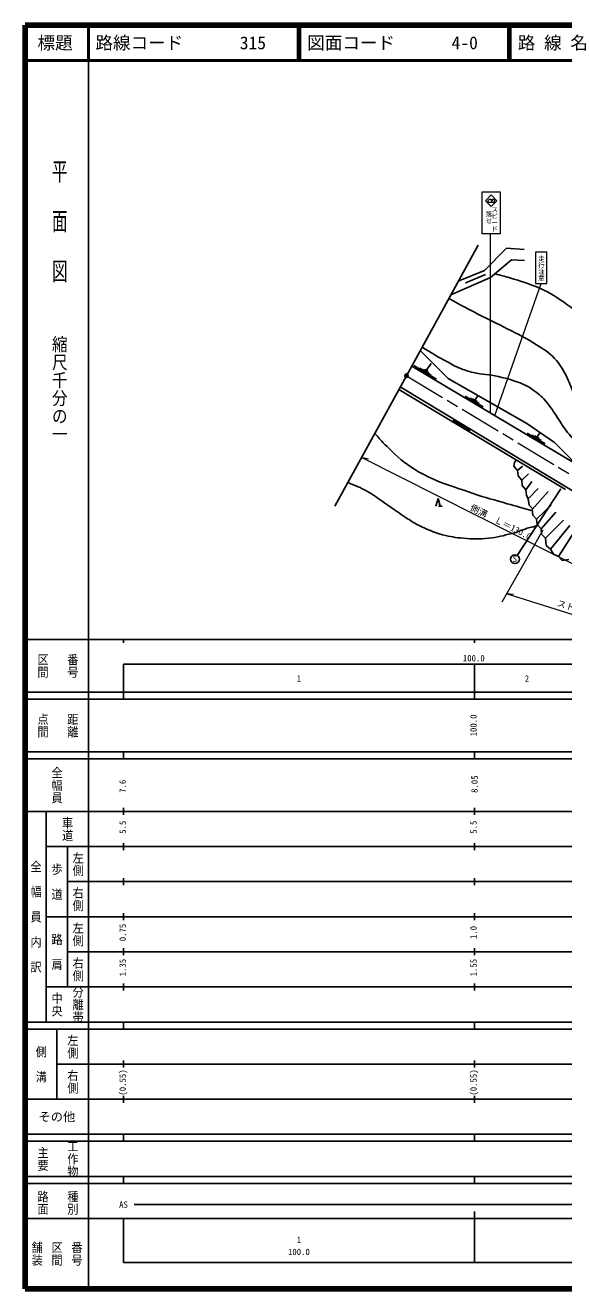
# Model space of a CAD drawing. Units: millimetres, scale not verified. Extents: x 40000 to 680000, y 20000 to 380000.
# Drawn here: x 40000 to 193480, y 20000 to 380000 of the extents above; entities that cross this region are included whole.
import ezdxf
from ezdxf.enums import TextEntityAlignment as Align

# ---------------------------------------------------------------- set-up
doc = ezdxf.new("R2010")
doc.units = ezdxf.units.MM
doc.header["$LTSCALE"] = 1000
doc.header["$PDMODE"] = 32
doc.header["$PDSIZE"] = 500
doc.linetypes.add('CHAIN', pattern=[18.5, 12, -1.5, 3.5, -1.5])
for name, color, linetype, lineweight in [('M-BGD', 7, 'Continuous', 25), ('M-BMK', 2, 'CHAIN', 13), ('M-BMK-SRVR', 3, 'Continuous', 25), ('M-STR-HTXT', 7, 'Continuous', 13), ('M-STR-STRC', 7, 'Continuous', 25), ('M-TTL', 2, 'Continuous', 140), ('M-TTL-BAND', 7, 'Continuous', 25), ('M-TTL-LINE', 7, 'Continuous', 50)]:
    doc.layers.add(name, color=color, linetype=linetype, lineweight=lineweight)
doc.layers.add('M-OTRS', color=6, linetype='Continuous')
doc.layers.add('M-TTL-TXT', color=7, linetype='Continuous')
doc.styles.add('@ＭＳ ゴシック', font='')
doc.styles.add('@ＭＳ 明朝', font='')
doc.styles.add('ＭＳ ゴシック', font='')
doc.styles.get('@ＭＳ ゴシック').set_extended_font_data('@MS Gothic')
doc.styles.get('@ＭＳ 明朝').set_extended_font_data('@MS Mincho')
doc.styles.get('ＭＳ ゴシック').set_extended_font_data('MS Gothic')

msp = doc.modelspace()

# ---------------------------------------------------------------- linework, layer by layer
at = {"layer": 'M-BGD'}
for p, q in [((150191, 282898), (238985, 229917)), ((157208, 279188), (150778, 283073)), ((155704, 280331), (152489, 282274)), ((155004, 280988), (153396, 281959)), ((154706, 281402), (153902, 281888)), ((154304, 281645), (155670, 283623)), ((146510, 276222), (194006, 247744)), ((146880, 276945), (233720, 224581)), ((170524, 271260), (165391, 274362)), ((169344, 272207), (166777, 273757)), ((168164, 273153), (169073, 274469)), ((168806, 272765), (167522, 273541)), ((161847, 267520), (166792, 264520)), ((188172, 260751), (183091, 263821)), ((187004, 261687), (184464, 263222)), ((186471, 262241), (185201, 263008)), ((185836, 262624), (186736, 263927)), ((179447, 255390), (179800, 255964)), ((179251, 254328), (179447, 255390)), ((180312, 253155), (179251, 254328)), ((181698, 254331), (180312, 253155)), ((180457, 251581), (180312, 253155)), ((183441, 252191), (181517, 250408)), ((181517, 250408), (180457, 251581)), ((181663, 248834), (181517, 250408)), ((182723, 247661), (181663, 248834)), ((184368, 250028), (182723, 247661)), ((156994, 242958), (157643, 245121)), ((157643, 245121), (158292, 242958)), ((180247, 228950), (192632, 247869)), ((182868, 246087), (182723, 247661)), ((183330, 245064), (182868, 246087)), ((186155, 248042), (183330, 245064)), ((183661, 243254), (183330, 245064)), ((184495, 242007), (189007, 247138)), ((158833, 242958), (157751, 242958)), ((184648, 242181), (183661, 243254)), ((184668, 240435), (184495, 242007)), ((189858, 243289), (185750, 239282)), ((191248, 241303), (187004, 236556)), ((185750, 239282), (184668, 240435)), ((185923, 237710), (185750, 239282)), ((187004, 236556), (185923, 237710)), ((193411, 238986), (188258, 233831)), ((187177, 234985), (187004, 236556)), ((188258, 233831), (187177, 234985)), ((195262, 237474), (189713, 230703)), ((192016, 228677), (197228, 236780)), ((188493, 231779), (188258, 233831)), ((189713, 230703), (188493, 231779)), ((190543, 229261), (189713, 230703)), ((192016, 228677), (190543, 229261)), ((193031, 227461), (192016, 228677)), ((194938, 227789), (193031, 227461))]:
    msp.add_line(p, q, dxfattribs=at)
for points in [[(163413, 307044), (170907, 310161), (177141, 316448), (182222, 316124)], [(182294, 313007), (178582, 313187), (172619, 308161), (161341, 303188)], [(165521, 306557), (165719, 306666), (171214, 309026)], [(152666, 287261), (160530, 279356), (183008, 266496), (190831, 261104), (196061, 255915), (196669, 255145)]]:
    msp.add_lwpolyline(points, dxfattribs=at)
msp.add_circle((179595, 227883), 1250, dxfattribs=at)
for points, knots in [([(173811, 309165), (175856, 308673), (176421, 308507), (178079, 308030), (181483, 307052), (183404, 306484), (186646, 305058), (189874, 303638), (191515, 302462), (194402, 300436), (197555, 298224), (199136, 296723), (201969, 294113), (204324, 291943), (205308, 290376), (207725, 288275), (209897, 286388), (211220, 285378), (213805, 284113), (215362, 283352), (216328, 283116), (218006, 282683), (220401, 282065), (221769, 281719), (224237, 281546), (227918, 281289), (229993, 281677), (233682, 281789), (235487, 281845), (236498, 282014), (238303, 281952), (239684, 281903), (240177, 281862), (241830, 281668)], [0, 0, 0, 0, 1, 1, 1, 2, 2, 2, 3, 3, 3, 4, 4, 4, 5, 5, 5, 6, 6, 6, 7, 7, 7, 8, 8, 8, 9, 9, 9, 10, 10, 10, 11, 11, 11, 11]), ([(160763, 302125), (164828, 299914), (165886, 299337), (169209, 297623), (172387, 295984), (174226, 295181), (177397, 293529), (180697, 291811), (182625, 290971), (185748, 288949), (187845, 287590), (189185, 286955), (190855, 285098), (192397, 283383), (193041, 282220), (194139, 280193), (195132, 278359), (195425, 277204), (196247, 275288), (197088, 273325), (197346, 272121), (198395, 270261), (199362, 268548), (199996, 267587), (201436, 266248), (202424, 265329), (203167, 265024), (204395, 264464), (205411, 264001), (206019, 263806), (207111, 263572), (208836, 263203), (209847, 263113), (211610, 263167), (214384, 263252), (215906, 263739), (218623, 264302), (220635, 264719), (221715, 265162), (223731, 265559), (225493, 265905), (226492, 266044), (228271, 266288), (229756, 266493), (230584, 266775), (232082, 266734), (233534, 266695), (234378, 266665), (235770, 266248), (236749, 265955), (237263, 265613), (238040, 264951), (239702, 263534), (240188, 262281), (241243, 260370), (242151, 258726), (242325, 257629), (242702, 255789), (243261, 253062), (243065, 251460), (243391, 248695), (243778, 245424), (243858, 243561), (244567, 240345), (245115, 237861), (245627, 236512), (246553, 234143), (247090, 232771), (247461, 232026), (248175, 230737), (248920, 229393), (249399, 228671), (250283, 227413), (251696, 225401), (252367, 224773), (254377, 222630)], [0, 0, 0, 0, 1, 1, 1, 2, 2, 2, 3, 3, 3, 4, 4, 4, 5, 5, 5, 6, 6, 6, 7, 7, 7, 8, 8, 8, 9, 9, 9, 10, 10, 10, 11, 11, 11, 12, 12, 12, 13, 13, 13, 14, 14, 14, 15, 15, 15, 16, 16, 16, 17, 17, 17, 18, 18, 18, 19, 19, 19, 20, 20, 20, 21, 21, 21, 22, 22, 22, 23, 23, 23, 24, 24, 24, 25, 25, 25, 25]), ([(153123, 288247), (156112, 286437), (156908, 285929), (159409, 284576), (161041, 283693), (161913, 283102), (163625, 282387), (165177, 281738), (166083, 281441), (167719, 281049), (170463, 280392), (172104, 280550), (174853, 279914), (177698, 279256), (179306, 278839), (181988, 277684), (183273, 277131), (183933, 276677), (185069, 275860), (186625, 274742), (187438, 273998), (188677, 272536), (190022, 270948), (190524, 269865), (191717, 268158), (193025, 266286), (193600, 265113), (195081, 263375), (196541, 261662), (197427, 260727), (199216, 259362), (200799, 258154), (201726, 257476), (203554, 256686), (206073, 255598), (207526, 254930), (210242, 254538), (211731, 254323), (212594, 254370), (214093, 254497), (215675, 254632), (216557, 254800), (218106, 255146), (219853, 255536), (220765, 256035), (222525, 256362), (223698, 256580), (224379, 256769), (225565, 256646), (226723, 256525), (227418, 256427), (228443, 255875), (229489, 255313), (230023, 254768), (230592, 253727), (230989, 253001), (230812, 252446), (230794, 251619), (230762, 250045), (230472, 249178), (230105, 247646), (229762, 246214), (229360, 245469), (229011, 244039), (228857, 243408), (228802, 243194), (228646, 242417)], [0, 0, 0, 0, 1, 1, 1, 2, 2, 2, 3, 3, 3, 4, 4, 4, 5, 5, 5, 6, 6, 6, 7, 7, 7, 8, 8, 8, 9, 9, 9, 10, 10, 10, 11, 11, 11, 12, 12, 12, 13, 13, 13, 14, 14, 14, 15, 15, 15, 16, 16, 16, 17, 17, 17, 18, 18, 18, 19, 19, 19, 20, 20, 20, 21, 21, 21, 22, 22, 22, 22]), ([(139625, 263726), (141725, 261299), (142420, 260579), (144385, 258737), (147158, 256138), (148788, 254678), (152087, 252791), (157296, 249813), (160668, 249024), (166329, 247035), (170182, 245681), (172407, 245121), (176328, 243981), (179402, 243088), (180392, 242810), (184219, 241765)], [0, 0, 0, 0, 1, 1, 1, 2, 2, 2, 3, 3, 3, 4, 4, 4, 5, 5, 5, 5]), ([(131927, 249741), (134509, 248717), (135309, 248348), (137372, 247244), (140253, 245704), (141596, 244391), (144304, 242562), (146133, 241327), (147117, 240574), (148986, 239401), (150176, 238653), (150815, 238175), (152087, 237576), (154705, 236344), (156166, 235551), (158971, 234840), (161234, 234267), (162536, 234020), (164863, 233840), (167662, 233624), (169257, 233562), (172051, 233840), (174710, 234105), (176161, 234563), (178751, 235216), (180766, 235724), (181798, 236337), (183807, 236867), (184669, 237094), (184962, 237176), (186023, 237407)], [0, 0, 0, 0, 1, 1, 1, 2, 2, 2, 3, 3, 3, 4, 4, 4, 5, 5, 5, 6, 6, 6, 7, 7, 7, 8, 8, 8, 9, 9, 9, 10, 10, 10, 10])]:
    msp.add_open_spline(points, degree=3, knots=knots, dxfattribs=at)
at = {"layer": 'M-BMK'}
msp.add_line((148670, 280158), (234632, 228368), dxfattribs=at)
at = {"layer": 'M-BMK-SRVR'}
for p, q in [((148670, 280158), (169129, 317324)), ((128211, 242991), (148670, 280158))]:
    msp.add_line(p, q, dxfattribs=at)
msp.add_circle((148670, 280158), 500, dxfattribs=at)
msp.add_point((148670, 280158), dxfattribs=at)
at = {"layer": 'M-OTRS'}
msp.add_point((148670, 280158), dxfattribs=at)
msp.add_point((148670, 280158), dxfattribs=at)
at = {"layer": 'M-STR-HTXT'}
for p, q in [((135788, 256912), (252354, 198049)), ((135788, 256912), (137798, 256456)), ((187503, 236161), (175828, 215608)), ((177065, 218052), (248268, 195736)), ((177065, 218052), (179123, 217931))]:
    msp.add_line(p, q, dxfattribs=at)
at = {"layer": 'M-STR-STRC', "lineweight": 13}
for p, q in [((170222, 332570), (175403, 332570)), ((170222, 320539), (170222, 332570)), ((172783, 331646), (171151, 330014)), ((172783, 331646), (174416, 330014)), ((175403, 332570), (175403, 320539)), ((171151, 330014), (172783, 328381)), ((171962, 329571), (171962, 330076)), ((171962, 329571), (173749, 329571)), ((174416, 330014), (172783, 328381)), ((173749, 329571), (173749, 330027)), ((175403, 320539), (170222, 320539)), ((172637, 269505), (172637, 320539)), ((188653, 315324), (185424, 315324)), ((185424, 315324), (185424, 306446)), ((188653, 306446), (188653, 315324)), ((173852, 268780), (187067, 306446)), ((185424, 306446), (188653, 306446))]:
    msp.add_line(p, q, dxfattribs=at)
msp.add_open_spline([(171962, 330076), (172017, 330174), (172045, 330218), (172123, 330286), (172219, 330370), (172293, 330399), (172417, 330426), (172524, 330450), (172605, 330484), (172698, 330426), (172767, 330383), (172754, 330311), (172789, 330237), (172829, 330150), (172803, 330059), (172887, 330013), (172952, 329977), (173022, 329956), (173076, 330006), (173158, 330080), (173136, 330168), (173174, 330272), (173196, 330330), (173188, 330375), (173231, 330419), (173274, 330465), (173322, 330462), (173385, 330468), (173456, 330475), (173501, 330474), (173567, 330447), (173632, 330421), (173654, 330379), (173693, 330321), (173761, 330222), (173749, 330146), (173749, 330020)], degree=3, knots=[0, 0, 0, 0, 1, 1, 1, 2, 2, 2, 3, 3, 3, 4, 4, 4, 5, 5, 5, 6, 6, 6, 7, 7, 7, 8, 8, 8, 9, 9, 9, 10, 10, 10, 11, 11, 11, 12, 12, 12, 12], dxfattribs=at)
at = {"layer": 'M-TTL'}
for p, q in [((40000, 380000), (40000, 20000)), ((680000, 380000), (40000, 380000)), ((40000, 20000), (680000, 20000))]:
    msp.add_line(p, q, dxfattribs=at)
at = {"layer": 'M-TTL-BAND'}
for p, q in [((58000, 370000), (58000, 20000)), ((40000, 205000), (579000, 205000)), ((68000, 205000), (68000, 204000)), ((168000, 205000), (168000, 204000)), ((68000, 198000), (579000, 198000)), ((68000, 198000), (68000, 188000)), ((168000, 188000), (168000, 198000)), ((40000, 190000), (579000, 190000)), ((40000, 188000), (579000, 188000)), ((40000, 173000), (579000, 173000)), ((68000, 171000), (68000, 173000)), ((168000, 171000), (168000, 173000)), ((40000, 171000), (579000, 171000)), ((40000, 156000), (579000, 156000)), ((46000, 96000), (46000, 156000)), ((68000, 155000), (68000, 157000)), ((168000, 155000), (168000, 157000)), ((46000, 146000), (579000, 146000)), ((52000, 146000), (52000, 106000)), ((68000, 145000), (68000, 147000)), ((168000, 145000), (168000, 147000)), ((68000, 135000), (68000, 137000)), ((168000, 135000), (168000, 137000)), ((52000, 136000), (579000, 136000)), ((46000, 126000), (579000, 126000)), ((68000, 125000), (68000, 127000)), ((168000, 125000), (168000, 127000)), ((52000, 116000), (579000, 116000)), ((68000, 115000), (68000, 117000)), ((168000, 115000), (168000, 117000)), ((46000, 106000), (579000, 106000)), ((68000, 105000), (68000, 107000)), ((168000, 105000), (168000, 107000)), ((40000, 96000), (579000, 96000)), ((40000, 94000), (579000, 94000)), ((49000, 94000), (49000, 74000)), ((68000, 94000), (68000, 96000)), ((168000, 94000), (168000, 96000)), ((49000, 84000), (579000, 84000)), ((68000, 83000), (68000, 85000)), ((168000, 83000), (168000, 85000)), ((40000, 74000), (579000, 74000)), ((68000, 73000), (68000, 75000)), ((168000, 73000), (168000, 75000)), ((40000, 64000), (579000, 64000)), ((40000, 62000), (579000, 62000)), ((68000, 62000), (68000, 64000)), ((168000, 62000), (168000, 64000)), ((40000, 52000), (579000, 52000)), ((68000, 50000), (68000, 52000)), ((168000, 50000), (168000, 52000)), ((40000, 50000), (579000, 50000)), ((71000, 44000), (565000, 44000)), ((40000, 40000), (579000, 40000)), ((68000, 40000), (68000, 27500)), ((168000, 27500), (168000, 42000)), ((68000, 27500), (579000, 27500))]:
    msp.add_line(p, q, dxfattribs=at)
at = {"layer": 'M-TTL-LINE'}
for p, q in [((58000, 380000), (58000, 370000)), ((117750, 380000), (117750, 370000)), ((118250, 380000), (118250, 370000)), ((177750, 380000), (177750, 370000)), ((178250, 380000), (178250, 370000)), ((40000, 370000), (680000, 370000))]:
    msp.add_line(p, q, dxfattribs=at)

# ---------------------------------------------------------------- texts
at = {"layer": 'M-BGD', "style": 'ＭＳ ゴシック'}
msp.add_text('S', height=1833, dxfattribs=at).set_placement((178916, 226510), align=Align.BOTTOM_LEFT)
at = {"layer": 'M-STR-HTXT', "style": 'ＭＳ ゴシック'}
for s, rotation, p in [('側溝\u3000Ｌ＝130.0', 333.207, (166371, 241468)), ('ストンガード\u3000Ｌ＝75.0', 342.599, (191224, 214049))]:
    msp.add_text(s, height=1833, rotation=rotation, dxfattribs=at).set_placement(p, align=Align.BOTTOM_LEFT)
at = {"layer": 'M-STR-STRC', "style": '@ＭＳ 明朝'}
for s, p in [('スピード', (172705, 328464)), ('落せ', (171040, 327065)), ('走行注意', (186017, 314483))]:
    msp.add_text(s, height=1320, rotation=270, dxfattribs=at).set_placement(p, align=Align.BOTTOM_LEFT)
at = {"layer": 'M-TTL-BAND', "style": '@ＭＳ ゴシック'}
for s, width, p in [('平  面  図', 1.6, (49777, 306475)), ('縮尺千分の一', 1.15, (49777, 261030))]:
    msp.add_text(s, height=3258, rotation=270, dxfattribs=dict(at, width=width)).set_placement(p, align=Align.MIDDLE_RIGHT)
at = {"layer": 'M-TTL-BAND', "style": '@ＭＳ ゴシック', "width": 1.15}
for s, p in [('区間', (45000, 197500)), ('番号', (53500, 197500)), ('点間', (45000, 180500)), ('距離', (53500, 180500)), ('全幅員', (49000, 163500)), ('車道', (52000, 151000)), ('左側', (55000, 141000)), ('全\u3000幅\u3000員\u3000内\u3000訳', (43000, 126000)), ('歩\u3000道', (49000, 136000)), ('右側', (55000, 131000)), ('左側', (55000, 121000)), ('路\u3000肩', (49000, 116000)), ('右側', (55000, 111000)), ('中央', (49000, 101000)), ('分離帯', (55000, 101000)), ('左側', (53500, 89000)), ('側\u3000溝', (44500, 84000)), ('右側', (53500, 79000)), ('工作物', (53500, 57000)), ('主要', (45000, 57000)), ('路面', (45000, 44500)), ('種別', (53500, 44500)), ('舗装', (43333, 30000)), ('区間', (49000, 30000)), ('番号', (54667, 30000))]:
    msp.add_text(s, height=2281, rotation=270, dxfattribs=at).set_placement(p, align=Align.MIDDLE_CENTER)
at = {"layer": 'M-TTL-BAND', "style": 'ＭＳ ゴシック'}
for s, p in [('100.0', (167844, 198195)), ('1', (118000, 192405)), ('2', (183000, 192405)), ('AS', (68000, 42500)), ('1', (118000, 32523)), ('100.0', (118000, 29033))]:
    msp.add_text(s, height=1833, dxfattribs=at).set_placement(p, align=Align.BOTTOM_CENTER)
for s, p in [('100.0', (169210, 180500)), ('8.05', (169518, 163759)), ('7.6', (69210, 163174)), ('5.5', (69210, 151500)), ('5.5', (169210, 151500)), ('0.75', (69210, 121500)), ('1.0', (169210, 121500)), ('1.35', (69210, 111500)), ('1.55', (169210, 111500)), ('(0.55)', (69210, 78764)), ('(0.55)', (169210, 78764))]:
    msp.add_text(s, height=1833, rotation=90, dxfattribs=at).set_placement(p, align=Align.BOTTOM_CENTER)
msp.add_text('その他', height=2566, dxfattribs=at).set_placement((49000, 69000), align=Align.MIDDLE_CENTER)
at = {"layer": 'M-TTL-TXT', "style": 'ＭＳ ゴシック'}
msp.add_text('標題', height=3666, dxfattribs=at).set_placement((48500, 375000), align=Align.MIDDLE_CENTER)
for s, p in [('路線コード', (60000, 375000)), ('315', (101142, 375000)), ('図面コード', (120380, 375000)), ('4-0', (161521, 375000)), ('路 線 名', (180380, 375000))]:
    msp.add_text(s, height=3666, dxfattribs=at).set_placement(p, align=Align.MIDDLE_LEFT)

doc.saveas('drawing.dxf')
